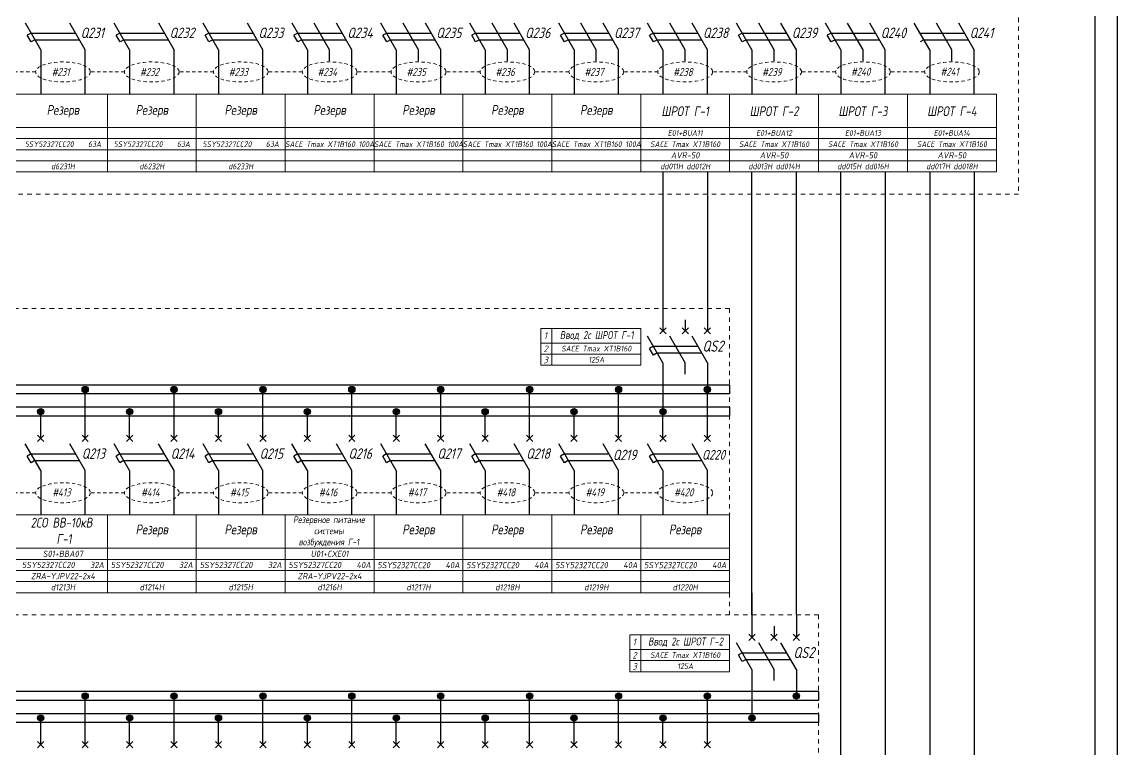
# Model space of a CAD drawing. Header units: millimetres. Extents: x 2704 to 4357, y 2919 to 4427.
# Drawn here: x 3646.8 to 3893.2, y 4035.2 to 4198.8 of the extents above; entities that cross this region are included whole.
import ezdxf
from ezdxf.enums import TextEntityAlignment as Align

# ---------------------------------------------------------------- set-up
doc = ezdxf.new("R2010")
doc.units = ezdxf.units.MM
doc.linetypes.add('JIS_02_0.7', pattern=[1.35, 0.75, -0.6])
doc.linetypes.add('JIS_02_1.0', pattern=[2, 1, -1])
doc.styles.add('eskdw', font='', dxfattribs={"oblique": 10})
doc.styles.get("Standard").update_dxf_attribs({"font": '', "oblique": 10, "height": 2.5})
doc.styles.add('Гост', font='', dxfattribs={"oblique": 10, "height": 1.4})
doc.styles.get('eskdw').set_extended_font_data('GOST type A')
doc.styles.get('Standard').set_extended_font_data('GOST type A')
doc.styles.get('Гост').set_extended_font_data('GOST type A')

msp = doc.modelspace()

# ---------------------------------------------------------------- hatches: boundary and pattern name
for points in [[(3661.76, 4116.11, 1), (3660.36, 4116.11, 1)], [(3681.76, 4116.11, 1), (3680.36, 4116.11, 1)], [(3701.76, 4116.11, 1), (3700.36, 4116.11, 1)], [(3721.76, 4116.11, 1), (3720.36, 4116.11, 1)], [(3741.76, 4116.11, 1), (3740.36, 4116.11, 1)], [(3761.76, 4116.11, 1), (3760.36, 4116.11, 1)], [(3781.76, 4116.11, 1), (3780.36, 4116.11, 1)], [(3801.76, 4116.11, 1), (3800.36, 4116.11, 1)], [(3801.76, 4116.11, 1), (3800.36, 4116.11, 1)], [(3651.76, 4111.11, 1), (3650.36, 4111.11, 1)], [(3651.76, 4111.11, 1), (3650.36, 4111.11, 1)], [(3671.76, 4111.11, 1), (3670.36, 4111.11, 1)], [(3671.76, 4111.11, 1), (3670.36, 4111.11, 1)], [(3691.76, 4111.11, 1), (3690.36, 4111.11, 1)], [(3691.76, 4111.11, 1), (3690.36, 4111.11, 1)], [(3711.76, 4111.11, 1), (3710.36, 4111.11, 1)], [(3711.76, 4111.11, 1), (3710.36, 4111.11, 1)], [(3731.76, 4111.11, 1), (3730.36, 4111.11, 1)], [(3731.76, 4111.11, 1), (3730.36, 4111.11, 1)], [(3751.76, 4111.11, 1), (3750.36, 4111.11, 1)], [(3751.76, 4111.11, 1), (3750.36, 4111.11, 1)], [(3771.76, 4111.11, 1), (3770.36, 4111.11, 1)], [(3771.76, 4111.11, 1), (3770.36, 4111.11, 1)], [(3791.76, 4111.11, 1), (3790.36, 4111.11, 1)], [(3791.76, 4111.11, 1), (3790.36, 4111.11, 1)], [(3791.76, 4111.11, 1), (3790.36, 4111.11, 1)], [(3791.76, 4111.11, 1), (3790.36, 4111.11, 1)], [(3661.76, 4047.15, 1), (3660.36, 4047.15, 1)], [(3681.76, 4047.15, 1), (3680.36, 4047.15, 1)], [(3701.76, 4047.15, 1), (3700.36, 4047.15, 1)], [(3721.76, 4047.15, 1), (3720.36, 4047.15, 1)], [(3741.76, 4047.15, 1), (3740.36, 4047.15, 1)], [(3761.76, 4047.15, 1), (3760.36, 4047.15, 1)], [(3781.76, 4047.15, 1), (3780.36, 4047.15, 1)], [(3801.76, 4047.15, 1), (3800.36, 4047.15, 1)], [(3821.76, 4047.15, 1), (3820.36, 4047.15, 1)], [(3651.76, 4042.15, 1), (3650.36, 4042.15, 1)], [(3651.76, 4042.15, 1), (3650.36, 4042.15, 1)], [(3671.76, 4042.15, 1), (3670.36, 4042.15, 1)], [(3671.76, 4042.15, 1), (3670.36, 4042.15, 1)], [(3691.76, 4042.15, 1), (3690.36, 4042.15, 1)], [(3691.76, 4042.15, 1), (3690.36, 4042.15, 1)], [(3711.76, 4042.15, 1), (3710.36, 4042.15, 1)], [(3711.76, 4042.15, 1), (3710.36, 4042.15, 1)], [(3731.76, 4042.15, 1), (3730.36, 4042.15, 1)], [(3731.76, 4042.15, 1), (3730.36, 4042.15, 1)], [(3751.76, 4042.15, 1), (3750.36, 4042.15, 1)], [(3751.76, 4042.15, 1), (3750.36, 4042.15, 1)], [(3771.76, 4042.15, 1), (3770.36, 4042.15, 1)], [(3771.76, 4042.15, 1), (3770.36, 4042.15, 1)], [(3791.76, 4042.15, 1), (3790.36, 4042.15, 1)], [(3791.76, 4042.15, 1), (3790.36, 4042.15, 1)], [(3811.76, 4042.15, 1), (3810.36, 4042.15, 1)], [(3811.76, 4042.15, 1), (3810.36, 4042.15, 1)]]:
    msp.add_hatch(color=256).paths.add_polyline_path(points)

# ---------------------------------------------------------------- linework, layer by layer
for p, q in [((3893.22, 4427.05), (3893.22, 3586.05)), ((3651.06, 4192.57), (3647.6, 4198.57)), ((3648.9, 4196.32), (3648.03, 4195.82)), ((3648.9, 4196.32), (3658.9, 4196.32)), ((3661.06, 4192.57), (3657.6, 4198.57)), ((3658.46, 4197.07), (3658.46, 4197.07)), ((3671.06, 4192.57), (3667.6, 4198.57)), ((3668.9, 4196.32), (3668.03, 4195.82)), ((3668.9, 4196.32), (3678.9, 4196.32)), ((3681.06, 4192.57), (3677.6, 4198.57)), ((3678.46, 4197.07), (3678.46, 4197.07)), ((3691.06, 4192.57), (3687.6, 4198.57)), ((3688.9, 4196.32), (3688.03, 4195.82)), ((3688.9, 4196.32), (3698.9, 4196.32)), ((3701.06, 4192.57), (3697.6, 4198.57)), ((3698.46, 4197.07), (3698.46, 4197.07)), ((3711.06, 4192.57), (3707.6, 4198.57)), ((3708.9, 4196.32), (3708.03, 4195.82)), ((3708.9, 4196.32), (3718.9, 4196.32)), ((3716.06, 4192.57), (3712.6, 4198.57)), ((3721.06, 4192.57), (3717.6, 4198.57)), ((3718.46, 4197.07), (3718.46, 4197.07)), ((3731.06, 4192.57), (3727.6, 4198.57)), ((3728.9, 4196.32), (3728.03, 4195.82)), ((3728.9, 4196.32), (3738.9, 4196.32)), ((3736.06, 4192.57), (3732.6, 4198.57)), ((3741.06, 4192.57), (3737.6, 4198.57)), ((3738.46, 4197.07), (3738.46, 4197.07)), ((3751.06, 4192.57), (3747.6, 4198.57)), ((3748.9, 4196.32), (3748.03, 4195.82)), ((3748.9, 4196.32), (3758.9, 4196.32)), ((3756.06, 4192.57), (3752.6, 4198.57)), ((3761.06, 4192.57), (3757.6, 4198.57)), ((3758.46, 4197.07), (3758.46, 4197.07)), ((3771.06, 4192.57), (3767.6, 4198.57)), ((3768.9, 4196.32), (3768.03, 4195.82)), ((3768.9, 4196.32), (3778.9, 4196.32)), ((3776.06, 4192.57), (3772.6, 4198.57)), ((3781.06, 4192.57), (3777.6, 4198.57)), ((3778.46, 4197.07), (3778.46, 4197.07)), ((3791.06, 4192.57), (3787.6, 4198.57)), ((3788.9, 4196.32), (3788.03, 4195.82)), ((3788.9, 4196.32), (3798.9, 4196.32)), ((3796.06, 4192.57), (3792.6, 4198.57)), ((3801.06, 4192.57), (3797.6, 4198.57)), ((3798.46, 4197.07), (3798.46, 4197.07)), ((3811.06, 4192.57), (3807.6, 4198.57)), ((3808.9, 4196.32), (3808.03, 4195.82)), ((3808.9, 4196.32), (3818.9, 4196.32)), ((3816.06, 4192.57), (3812.6, 4198.57)), ((3821.06, 4192.57), (3817.6, 4198.57)), ((3818.46, 4197.07), (3818.46, 4197.07)), ((3831.06, 4192.57), (3827.6, 4198.57)), ((3828.9, 4196.32), (3828.03, 4195.82)), ((3828.9, 4196.32), (3838.9, 4196.32)), ((3836.06, 4192.57), (3832.6, 4198.57)), ((3841.06, 4192.57), (3837.6, 4198.57)), ((3838.46, 4197.07), (3838.46, 4197.07)), ((3851.06, 4192.57), (3847.6, 4198.57)), ((3848.9, 4196.32), (3858.9, 4196.32)), ((3856.06, 4192.57), (3852.6, 4198.57)), ((3861.06, 4192.57), (3857.6, 4198.57)), ((3858.46, 4197.07), (3858.46, 4197.07)), ((3648.9, 4194.32), (3648.03, 4195.82)), ((3649.76, 4194.82), (3648.9, 4194.32)), ((3649.76, 4194.82), (3659.76, 4194.82)), ((3668.9, 4194.32), (3668.03, 4195.82)), ((3669.76, 4194.82), (3668.9, 4194.32)), ((3669.76, 4194.82), (3679.76, 4194.82)), ((3688.9, 4194.32), (3688.03, 4195.82)), ((3689.76, 4194.82), (3688.9, 4194.32)), ((3689.76, 4194.82), (3699.76, 4194.82)), ((3708.9, 4194.32), (3708.03, 4195.82)), ((3709.76, 4194.82), (3708.9, 4194.32)), ((3709.76, 4194.82), (3719.76, 4194.82)), ((3728.9, 4194.32), (3728.03, 4195.82)), ((3729.76, 4194.82), (3728.9, 4194.32)), ((3729.76, 4194.82), (3739.76, 4194.82)), ((3748.9, 4194.32), (3748.03, 4195.82)), ((3749.76, 4194.82), (3748.9, 4194.32)), ((3749.76, 4194.82), (3759.76, 4194.82)), ((3768.9, 4194.32), (3768.03, 4195.82)), ((3769.76, 4194.82), (3768.9, 4194.32)), ((3769.76, 4194.82), (3779.76, 4194.82)), ((3788.9, 4194.32), (3788.03, 4195.82)), ((3789.76, 4194.82), (3788.9, 4194.32)), ((3789.76, 4194.82), (3799.76, 4194.82)), ((3808.9, 4194.32), (3808.03, 4195.82)), ((3809.76, 4194.82), (3808.9, 4194.32)), ((3809.76, 4194.82), (3819.76, 4194.82)), ((3828.9, 4194.32), (3828.03, 4195.82)), ((3829.76, 4194.82), (3828.9, 4194.32)), ((3829.76, 4194.82), (3839.76, 4194.82)), ((3849.76, 4194.82), (3848.9, 4194.32)), ((3849.76, 4194.82), (3859.76, 4194.82)), ((3651.06, 4192.57), (3651.06, 4187.57)), ((3661.06, 4187.57), (3661.06, 4192.57)), ((3671.06, 4192.57), (3671.06, 4187.57)), ((3681.06, 4187.57), (3681.06, 4192.57)), ((3691.06, 4192.57), (3691.06, 4187.57)), ((3701.06, 4187.57), (3701.06, 4192.57)), ((3711.06, 4192.57), (3711.06, 4187.57)), ((3716.06, 4190.07), (3716.06, 4192.57)), ((3721.06, 4187.57), (3721.06, 4192.57)), ((3731.06, 4192.57), (3731.06, 4187.57)), ((3736.06, 4190.07), (3736.06, 4192.57)), ((3741.06, 4187.57), (3741.06, 4192.57)), ((3751.06, 4192.57), (3751.06, 4187.57)), ((3756.06, 4190.07), (3756.06, 4192.57)), ((3761.06, 4187.57), (3761.06, 4192.57)), ((3771.06, 4192.57), (3771.06, 4187.57)), ((3776.06, 4190.07), (3776.06, 4192.57)), ((3781.06, 4187.57), (3781.06, 4192.57)), ((3791.06, 4192.57), (3791.06, 4187.57)), ((3796.06, 4190.07), (3796.06, 4192.57)), ((3801.06, 4187.57), (3801.06, 4192.57)), ((3811.06, 4192.57), (3811.06, 4187.57)), ((3816.06, 4190.07), (3816.06, 4192.57)), ((3821.06, 4187.57), (3821.06, 4192.57)), ((3831.06, 4192.57), (3831.06, 4187.57)), ((3836.06, 4190.07), (3836.06, 4192.57)), ((3841.06, 4187.57), (3841.06, 4192.57)), ((3851.06, 4192.57), (3851.06, 4187.57)), ((3856.06, 4190.07), (3856.06, 4192.57)), ((3861.06, 4187.57), (3861.06, 4192.57)), ((3651.06, 4187.57), (3651.06, 4182.57)), ((3661.06, 4182.57), (3661.06, 4187.57)), ((3671.06, 4187.57), (3671.06, 4182.57)), ((3681.06, 4182.57), (3681.06, 4187.57)), ((3691.06, 4187.57), (3691.06, 4182.57)), ((3701.06, 4182.57), (3701.06, 4187.57)), ((3711.06, 4187.57), (3711.06, 4182.57)), ((3721.06, 4182.57), (3721.06, 4187.57)), ((3731.06, 4187.57), (3731.06, 4182.57)), ((3741.06, 4182.57), (3741.06, 4187.57)), ((3751.06, 4187.57), (3751.06, 4182.57)), ((3761.06, 4182.57), (3761.06, 4187.57)), ((3771.06, 4187.57), (3771.06, 4182.57)), ((3781.06, 4182.57), (3781.06, 4187.57)), ((3791.06, 4187.57), (3791.06, 4182.57)), ((3801.06, 4182.57), (3801.06, 4187.57)), ((3811.06, 4187.57), (3811.06, 4182.57)), ((3821.06, 4182.57), (3821.06, 4187.57)), ((3831.06, 4187.57), (3831.06, 4182.57)), ((3841.06, 4182.57), (3841.06, 4187.57)), ((3851.06, 4187.57), (3851.06, 4182.57)), ((3861.06, 4182.57), (3861.06, 4187.57)), ((3791.06, 4165.07), (3791.06, 4129.31)), ((3801.06, 4165.07), (3801.06, 4129.31)), ((3811.06, 4065.37), (3811.06, 4165.07)), ((3821.06, 4065.36), (3821.06, 4165.07)), ((3831.06, 3996.42), (3831.06, 4165.07)), ((3841.06, 4165.07), (3841.06, 3996.4)), ((3851.06, 4165.07), (3851.06, 3922.46)), ((3861.06, 4165.07), (3861.06, 3922.46)), ((3790.35, 4128.61), (3791.77, 4130.02)), ((3791.77, 4128.61), (3790.35, 4130.02)), ((3795.35, 4128.61), (3796.77, 4130.02)), ((3796.77, 4128.61), (3795.35, 4130.02)), ((3796.06, 4131.81), (3796.06, 4129.31)), ((3800.35, 4128.61), (3801.77, 4130.02)), ((3801.77, 4128.61), (3800.35, 4130.02)), ((3791.06, 4122.08), (3787.6, 4128.08)), ((3796.06, 4122.08), (3792.6, 4128.08)), ((3801.06, 4122.08), (3797.6, 4128.08)), ((3788.9, 4125.83), (3788.03, 4125.33)), ((3788.9, 4123.83), (3788.03, 4125.33)), ((3788.46, 4126.58), (3788.46, 4126.58)), ((3788.46, 4126.58), (3788.46, 4126.58)), ((3788.9, 4125.83), (3798.9, 4125.83)), ((3798.46, 4126.58), (3798.46, 4126.58)), ((3789.76, 4124.33), (3788.9, 4123.83)), ((3789.76, 4124.33), (3799.76, 4124.33)), ((3791.06, 4122.08), (3791.06, 4111.08)), ((3796.06, 4119.58), (3796.06, 4122.08)), ((3801.06, 4122.08), (3801.06, 4116.08)), ((3806.06, 4117.11), (3316.07, 4117.11)), ((3806.06, 4115.11), (3316.07, 4115.11)), ((3661.06, 4110.11), (3661.06, 4116.11)), ((3661.06, 4110.11), (3661.06, 4116.11)), ((3661.06, 4110.11), (3661.06, 4116.11)), ((3681.06, 4110.11), (3681.06, 4116.11)), ((3681.06, 4110.11), (3681.06, 4116.11)), ((3681.06, 4110.11), (3681.06, 4116.11)), ((3701.06, 4110.11), (3701.06, 4116.11)), ((3701.06, 4110.11), (3701.06, 4116.11)), ((3701.06, 4110.11), (3701.06, 4116.11)), ((3721.06, 4110.11), (3721.06, 4116.11)), ((3721.06, 4110.11), (3721.06, 4116.11)), ((3721.06, 4110.11), (3721.06, 4116.11)), ((3741.06, 4110.11), (3741.06, 4116.11)), ((3741.06, 4110.11), (3741.06, 4116.11)), ((3741.06, 4110.11), (3741.06, 4116.11)), ((3761.06, 4110.11), (3761.06, 4116.11)), ((3761.06, 4110.11), (3761.06, 4116.11)), ((3761.06, 4110.11), (3761.06, 4116.11)), ((3781.06, 4110.11), (3781.06, 4116.11)), ((3781.06, 4110.11), (3781.06, 4116.11)), ((3781.06, 4110.11), (3781.06, 4116.11)), ((3801.06, 4110.11), (3801.06, 4116.11)), ((3801.06, 4110.11), (3801.06, 4116.11)), ((3801.06, 4110.11), (3801.06, 4116.11)), ((3806.06, 4117.11), (3806.06, 4115.11)), ((3806.06, 4112.11), (3316.07, 4112.11)), ((3801.06, 4110.11), (3316.07, 4110.11)), ((3651.06, 4105.11), (3651.06, 4111.11)), ((3661.06, 4105.11), (3661.06, 4110.11)), ((3661.06, 4105.11), (3661.06, 4110.11)), ((3806.06, 4110.11), (3665.48, 4110.11)), ((3671.06, 4105.11), (3671.06, 4111.11)), ((3681.06, 4105.11), (3681.06, 4110.11)), ((3681.06, 4105.11), (3681.06, 4110.11)), ((3691.06, 4105.11), (3691.06, 4111.11)), ((3701.06, 4105.11), (3701.06, 4110.11)), ((3701.06, 4105.11), (3701.06, 4110.11)), ((3711.06, 4105.11), (3711.06, 4111.11)), ((3721.06, 4105.11), (3721.06, 4110.11)), ((3721.06, 4105.11), (3721.06, 4110.11)), ((3731.06, 4105.11), (3731.06, 4111.11)), ((3741.06, 4105.11), (3741.06, 4110.11)), ((3741.06, 4105.11), (3741.06, 4110.11)), ((3751.06, 4105.11), (3751.06, 4111.11)), ((3761.06, 4105.11), (3761.06, 4110.11)), ((3761.06, 4105.11), (3761.06, 4110.11)), ((3771.06, 4105.11), (3771.06, 4111.11)), ((3781.06, 4105.11), (3781.06, 4110.11)), ((3781.06, 4105.11), (3781.06, 4110.11)), ((3791.06, 4105.11), (3791.06, 4111.11)), ((3801.06, 4105.11), (3801.06, 4110.11)), ((3801.06, 4105.11), (3801.06, 4110.11)), ((3806.06, 4112.11), (3806.06, 4110.11)), ((3650.35, 4104.4), (3651.76, 4105.82)), ((3651.76, 4104.4), (3650.35, 4105.82)), ((3660.35, 4104.4), (3661.76, 4105.82)), ((3661.76, 4104.4), (3660.35, 4105.82)), ((3670.35, 4104.4), (3671.76, 4105.82)), ((3671.76, 4104.4), (3670.35, 4105.82)), ((3680.35, 4104.4), (3681.76, 4105.82)), ((3681.76, 4104.4), (3680.35, 4105.82)), ((3690.35, 4104.4), (3691.76, 4105.82)), ((3691.76, 4104.4), (3690.35, 4105.82)), ((3700.35, 4104.4), (3701.76, 4105.82)), ((3701.76, 4104.4), (3700.35, 4105.82)), ((3710.35, 4104.4), (3711.76, 4105.82)), ((3711.76, 4104.4), (3710.35, 4105.82)), ((3720.35, 4104.4), (3721.76, 4105.82)), ((3721.76, 4104.4), (3720.35, 4105.82)), ((3730.35, 4104.4), (3731.76, 4105.82)), ((3731.76, 4104.4), (3730.35, 4105.82)), ((3740.35, 4104.4), (3741.76, 4105.82)), ((3741.76, 4104.4), (3740.35, 4105.82)), ((3750.35, 4104.4), (3751.76, 4105.82)), ((3751.76, 4104.4), (3750.35, 4105.82)), ((3760.35, 4104.4), (3761.76, 4105.82)), ((3761.76, 4104.4), (3760.35, 4105.82)), ((3770.35, 4104.4), (3771.76, 4105.82)), ((3771.76, 4104.4), (3770.35, 4105.82)), ((3780.35, 4104.4), (3781.76, 4105.82)), ((3781.76, 4104.4), (3780.35, 4105.82)), ((3790.35, 4104.4), (3791.76, 4105.82)), ((3791.76, 4104.4), (3790.35, 4105.82)), ((3800.35, 4104.4), (3801.76, 4105.82)), ((3801.76, 4104.4), (3800.35, 4105.82)), ((3651.06, 4097.87), (3647.59, 4103.87)), ((3661.06, 4097.87), (3657.59, 4103.87)), ((3671.06, 4097.87), (3667.59, 4103.87)), ((3681.06, 4097.87), (3677.59, 4103.87)), ((3691.06, 4097.87), (3687.59, 4103.87)), ((3701.06, 4097.87), (3697.59, 4103.87)), ((3711.06, 4097.87), (3707.59, 4103.87)), ((3721.06, 4097.87), (3717.59, 4103.87)), ((3731.06, 4097.87), (3727.59, 4103.87)), ((3741.06, 4097.87), (3737.59, 4103.87)), ((3751.06, 4097.87), (3747.59, 4103.87)), ((3761.06, 4097.87), (3757.59, 4103.87)), ((3771.06, 4097.87), (3767.59, 4103.87)), ((3781.06, 4097.87), (3777.59, 4103.87)), ((3791.06, 4097.87), (3787.59, 4103.87)), ((3801.06, 4097.87), (3797.59, 4103.87)), ((3648.89, 4101.62), (3648.03, 4101.12)), ((3648.89, 4099.62), (3648.03, 4101.12)), ((3648.89, 4101.62), (3658.89, 4101.62)), ((3649.76, 4100.12), (3648.89, 4099.62)), ((3649.76, 4100.12), (3659.76, 4100.12)), ((3658.46, 4102.37), (3658.46, 4102.37)), ((3668.89, 4101.62), (3668.03, 4101.12)), ((3668.89, 4099.62), (3668.03, 4101.12)), ((3668.89, 4101.62), (3678.89, 4101.62)), ((3669.76, 4100.12), (3668.89, 4099.62)), ((3669.76, 4100.12), (3679.76, 4100.12)), ((3678.46, 4102.37), (3678.46, 4102.37)), ((3688.89, 4101.62), (3688.03, 4101.12)), ((3688.89, 4099.62), (3688.03, 4101.12)), ((3688.89, 4101.62), (3698.89, 4101.62)), ((3689.76, 4100.12), (3688.89, 4099.62)), ((3689.76, 4100.12), (3699.76, 4100.12)), ((3698.46, 4102.37), (3698.46, 4102.37)), ((3708.89, 4101.62), (3708.03, 4101.12)), ((3708.89, 4099.62), (3708.03, 4101.12)), ((3708.89, 4101.62), (3718.89, 4101.62)), ((3709.76, 4100.12), (3708.89, 4099.62)), ((3709.76, 4100.12), (3719.76, 4100.12)), ((3718.46, 4102.37), (3718.46, 4102.37)), ((3728.89, 4101.62), (3728.03, 4101.12)), ((3728.89, 4099.62), (3728.03, 4101.12)), ((3728.89, 4101.62), (3738.89, 4101.62)), ((3729.76, 4100.12), (3728.89, 4099.62)), ((3729.76, 4100.12), (3739.76, 4100.12)), ((3738.46, 4102.37), (3738.46, 4102.37)), ((3748.89, 4101.62), (3748.03, 4101.12)), ((3748.89, 4099.62), (3748.03, 4101.12)), ((3748.89, 4101.62), (3758.89, 4101.62)), ((3749.76, 4100.12), (3748.89, 4099.62)), ((3749.76, 4100.12), (3759.76, 4100.12)), ((3758.46, 4102.37), (3758.46, 4102.37)), ((3768.89, 4101.62), (3768.03, 4101.12)), ((3768.89, 4099.62), (3768.03, 4101.12)), ((3768.89, 4101.62), (3778.89, 4101.62)), ((3769.76, 4100.12), (3768.89, 4099.62)), ((3769.76, 4100.12), (3779.76, 4100.12)), ((3778.46, 4102.37), (3778.46, 4102.37)), ((3788.89, 4101.62), (3788.03, 4101.12)), ((3788.89, 4099.62), (3788.03, 4101.12)), ((3788.89, 4101.62), (3798.89, 4101.62)), ((3789.76, 4100.12), (3788.89, 4099.62)), ((3789.76, 4100.12), (3799.76, 4100.12)), ((3798.46, 4102.37), (3798.46, 4102.37)), ((3651.06, 4097.87), (3651.06, 4092.87)), ((3661.06, 4092.87), (3661.06, 4097.87)), ((3671.06, 4097.87), (3671.06, 4092.87)), ((3681.06, 4092.87), (3681.06, 4097.87)), ((3691.06, 4097.87), (3691.06, 4092.87)), ((3701.06, 4092.87), (3701.06, 4097.87)), ((3711.06, 4097.87), (3711.06, 4092.87)), ((3721.06, 4092.87), (3721.06, 4097.87)), ((3731.06, 4097.87), (3731.06, 4092.87)), ((3741.06, 4092.87), (3741.06, 4097.87)), ((3751.06, 4097.87), (3751.06, 4092.87)), ((3761.06, 4092.87), (3761.06, 4097.87)), ((3771.06, 4097.87), (3771.06, 4092.87)), ((3781.06, 4092.87), (3781.06, 4097.87)), ((3791.06, 4097.87), (3791.06, 4092.87)), ((3801.06, 4092.87), (3801.06, 4097.87)), ((3651.06, 4092.87), (3651.06, 4087.87)), ((3661.06, 4087.87), (3661.06, 4092.87)), ((3671.06, 4092.87), (3671.06, 4087.87)), ((3681.06, 4087.87), (3681.06, 4092.87)), ((3691.06, 4092.87), (3691.06, 4087.87)), ((3701.06, 4087.87), (3701.06, 4092.87)), ((3711.06, 4092.87), (3711.06, 4087.87)), ((3721.06, 4087.87), (3721.06, 4092.87)), ((3731.06, 4092.87), (3731.06, 4087.87)), ((3741.06, 4087.87), (3741.06, 4092.87)), ((3751.06, 4092.87), (3751.06, 4087.87)), ((3761.06, 4087.87), (3761.06, 4092.87)), ((3771.06, 4092.87), (3771.06, 4087.87)), ((3781.06, 4087.87), (3781.06, 4092.87)), ((3791.06, 4092.87), (3791.06, 4087.87)), ((3801.06, 4087.87), (3801.06, 4092.87)), ((3811.06, 4070.36), (3811.06, 4060.36)), ((3821.06, 4065.36), (3821.06, 4060.36)), ((3810.35, 4059.65), (3811.77, 4061.06)), ((3811.77, 4059.65), (3810.35, 4061.06)), ((3815.35, 4059.65), (3816.77, 4061.06)), ((3816.77, 4059.65), (3815.35, 4061.06)), ((3816.06, 4062.86), (3816.06, 4060.36)), ((3820.35, 4059.65), (3821.77, 4061.06)), ((3821.77, 4059.65), (3820.35, 4061.06)), ((3811.06, 4053.12), (3807.6, 4059.12)), ((3816.06, 4053.12), (3812.6, 4059.12)), ((3821.06, 4053.12), (3817.6, 4059.12)), ((3808.9, 4056.87), (3808.03, 4056.37)), ((3808.9, 4054.87), (3808.03, 4056.37)), ((3808.46, 4057.62), (3808.46, 4057.62)), ((3808.46, 4057.62), (3808.46, 4057.62)), ((3808.9, 4056.87), (3818.9, 4056.87)), ((3818.46, 4057.62), (3818.46, 4057.62)), ((3809.76, 4055.37), (3808.9, 4054.87)), ((3809.76, 4055.37), (3819.76, 4055.37)), ((3811.06, 4053.12), (3811.06, 4042.12)), ((3816.06, 4050.62), (3816.06, 4053.12)), ((3821.06, 4053.12), (3821.06, 4047.12)), ((3826.06, 4048.15), (3316.07, 4048.15)), ((3826.06, 4046.15), (3316.07, 4046.15)), ((3661.06, 4041.15), (3661.06, 4047.15)), ((3661.06, 4041.15), (3661.06, 4047.15)), ((3661.06, 4041.15), (3661.06, 4047.15)), ((3681.06, 4041.15), (3681.06, 4047.15)), ((3681.06, 4041.15), (3681.06, 4047.15)), ((3681.06, 4041.15), (3681.06, 4047.15)), ((3701.06, 4041.15), (3701.06, 4047.15)), ((3701.06, 4041.15), (3701.06, 4047.15)), ((3701.06, 4041.15), (3701.06, 4047.15)), ((3721.06, 4041.15), (3721.06, 4047.15)), ((3721.06, 4041.15), (3721.06, 4047.15)), ((3721.06, 4041.15), (3721.06, 4047.15)), ((3741.06, 4041.15), (3741.06, 4047.15)), ((3741.06, 4041.15), (3741.06, 4047.15)), ((3741.06, 4041.15), (3741.06, 4047.15)), ((3761.06, 4041.15), (3761.06, 4047.15)), ((3761.06, 4041.15), (3761.06, 4047.15)), ((3761.06, 4041.15), (3761.06, 4047.15)), ((3781.06, 4041.15), (3781.06, 4047.15)), ((3781.06, 4041.15), (3781.06, 4047.15)), ((3781.06, 4041.15), (3781.06, 4047.15)), ((3801.06, 4041.15), (3801.06, 4047.15)), ((3801.06, 4041.15), (3801.06, 4047.15)), ((3801.06, 4041.15), (3801.06, 4047.15)), ((3826.06, 4048.15), (3826.06, 4046.15)), ((3826.06, 4043.15), (3316.07, 4043.15)), ((3826.06, 4041.15), (3316.07, 4041.15)), ((3651.06, 4036.15), (3651.06, 4042.15)), ((3661.06, 4036.15), (3661.06, 4041.15)), ((3661.06, 4036.15), (3661.06, 4041.15)), ((3671.06, 4036.15), (3671.06, 4042.15)), ((3681.06, 4036.15), (3681.06, 4041.15)), ((3681.06, 4036.15), (3681.06, 4041.15)), ((3826.06, 4041.15), (3685.48, 4041.15)), ((3691.06, 4036.15), (3691.06, 4042.15)), ((3701.06, 4036.15), (3701.06, 4041.15)), ((3701.06, 4036.15), (3701.06, 4041.15)), ((3711.06, 4036.15), (3711.06, 4042.15)), ((3721.06, 4036.15), (3721.06, 4041.15)), ((3721.06, 4036.15), (3721.06, 4041.15)), ((3731.06, 4036.15), (3731.06, 4042.15)), ((3741.06, 4036.15), (3741.06, 4041.15)), ((3741.06, 4036.15), (3741.06, 4041.15)), ((3751.06, 4036.15), (3751.06, 4042.15)), ((3761.06, 4036.15), (3761.06, 4041.15)), ((3761.06, 4036.15), (3761.06, 4041.15)), ((3771.06, 4036.15), (3771.06, 4042.15)), ((3781.06, 4036.15), (3781.06, 4041.15)), ((3781.06, 4036.15), (3781.06, 4041.15)), ((3791.06, 4036.15), (3791.06, 4042.15)), ((3801.06, 4036.15), (3801.06, 4041.15)), ((3801.06, 4036.15), (3801.06, 4041.15)), ((3826.06, 4043.15), (3826.06, 4041.15)), ((3650.35, 4035.44), (3651.76, 4036.86)), ((3651.76, 4035.44), (3650.35, 4036.86)), ((3660.35, 4035.44), (3661.76, 4036.86)), ((3661.76, 4035.44), (3660.35, 4036.86)), ((3670.35, 4035.44), (3671.76, 4036.86)), ((3671.76, 4035.44), (3670.35, 4036.86)), ((3680.35, 4035.44), (3681.76, 4036.86)), ((3681.76, 4035.44), (3680.35, 4036.86)), ((3690.35, 4035.44), (3691.76, 4036.86)), ((3691.76, 4035.44), (3690.35, 4036.86)), ((3700.35, 4035.44), (3701.76, 4036.86)), ((3701.76, 4035.44), (3700.35, 4036.86)), ((3710.35, 4035.44), (3711.76, 4036.86)), ((3711.76, 4035.44), (3710.35, 4036.86)), ((3720.35, 4035.44), (3721.76, 4036.86)), ((3721.76, 4035.44), (3720.35, 4036.86)), ((3730.35, 4035.44), (3731.76, 4036.86)), ((3731.76, 4035.44), (3730.35, 4036.86)), ((3740.35, 4035.44), (3741.76, 4036.86)), ((3741.76, 4035.44), (3740.35, 4036.86)), ((3750.35, 4035.44), (3751.76, 4036.86)), ((3751.76, 4035.44), (3750.35, 4036.86)), ((3760.35, 4035.44), (3761.76, 4036.86)), ((3761.76, 4035.44), (3760.35, 4036.86)), ((3770.35, 4035.44), (3771.76, 4036.86)), ((3771.76, 4035.44), (3770.35, 4036.86)), ((3780.35, 4035.44), (3781.76, 4036.86)), ((3781.76, 4035.44), (3780.35, 4036.86)), ((3790.35, 4035.44), (3791.76, 4036.86)), ((3791.76, 4035.44), (3790.35, 4036.86)), ((3800.35, 4035.44), (3801.76, 4036.86)), ((3801.76, 4035.44), (3800.35, 4036.86))]:
    msp.add_line(p, q)
at = {"lineweight": 30}
msp.add_line((3888.22, 4422.05), (3888.22, 3591.05), dxfattribs=at)
at = {"linetype": 'JIS_02_1.0', "lineweight": 15}
for p, q in [((3871.06, 4341.8), (3871.04, 4160.07)), ((3871.04, 4160.07), (2741.39, 4160.07)), ((3806.06, 4134.33), (2808.86, 4134.33)), ((3806.06, 4134.33), (3806.06, 4065.36)), ((3826.06, 4065.37), (2788.86, 4065.37)), ((3826.06, 3996.42), (3826.06, 4065.37))]:
    msp.add_line(p, q, dxfattribs=at)
at = {"linetype": 'JIS_02_0.7', "lineweight": 13}
for p, q in [((3649.9, 4187.57), (3642.22, 4187.57)), ((3669.9, 4187.57), (3662.22, 4187.57)), ((3689.9, 4187.57), (3682.22, 4187.57)), ((3689.9, 4187.57), (3682.22, 4187.57)), ((3709.9, 4187.57), (3702.22, 4187.57)), ((3709.9, 4187.57), (3702.22, 4187.57)), ((3729.9, 4187.57), (3722.22, 4187.57)), ((3729.9, 4187.57), (3722.22, 4187.57)), ((3749.9, 4187.57), (3742.22, 4187.57)), ((3749.9, 4187.57), (3742.22, 4187.57)), ((3769.9, 4187.57), (3762.22, 4187.57)), ((3769.9, 4187.57), (3762.22, 4187.57)), ((3789.9, 4187.57), (3782.22, 4187.57)), ((3789.9, 4187.57), (3782.22, 4187.57)), ((3809.9, 4187.57), (3802.22, 4187.57)), ((3809.9, 4187.57), (3802.22, 4187.57)), ((3829.9, 4187.57), (3822.22, 4187.57)), ((3829.9, 4187.57), (3822.22, 4187.57)), ((3849.9, 4187.57), (3842.22, 4187.57)), ((3849.9, 4187.57), (3842.22, 4187.57)), ((3649.9, 4092.87), (3642.22, 4092.87)), ((3669.9, 4092.87), (3662.22, 4092.87)), ((3689.9, 4092.87), (3682.22, 4092.87)), ((3709.9, 4092.87), (3702.22, 4092.87)), ((3729.9, 4092.87), (3722.22, 4092.87)), ((3749.9, 4092.87), (3742.22, 4092.87)), ((3769.9, 4092.87), (3762.22, 4092.87)), ((3789.9, 4092.87), (3782.22, 4092.87))]:
    msp.add_line(p, q, dxfattribs=at)
at = {"lineweight": 9}
for p, q in [((3366.06, 4182.57), (3866.06, 4182.57)), ((3666.06, 4182.57), (3666.06, 4165.07)), ((3686.06, 4182.57), (3686.06, 4165.07)), ((3706.06, 4182.57), (3706.06, 4165.07)), ((3726.06, 4182.57), (3726.06, 4165.07)), ((3746.06, 4182.57), (3746.06, 4165.07)), ((3766.06, 4182.57), (3766.06, 4165.07)), ((3786.06, 4182.57), (3786.06, 4165.07)), ((3806.06, 4182.57), (3806.06, 4165.07)), ((3826.06, 4182.57), (3826.06, 4165.07)), ((3846.06, 4182.57), (3846.06, 4165.07)), ((3866.06, 4182.57), (3866.06, 4165.07)), ((3366.06, 4175.07), (3866.06, 4175.07)), ((3366.06, 4172.57), (3866.06, 4172.57)), ((3366.06, 4170.07), (3866.06, 4170.07)), ((3366.06, 4167.57), (3866.06, 4167.57)), ((3366.06, 4165.07), (3866.06, 4165.07)), ((3763.61, 4129.83), (3786.06, 4129.83)), ((3763.61, 4129.83), (3763.61, 4121.56)), ((3766.06, 4129.83), (3766.06, 4124.06)), ((3766.06, 4129.83), (3766.06, 4121.56)), ((3786.06, 4129.83), (3786.06, 4121.56)), ((3763.61, 4126.56), (3766.06, 4126.56)), ((3766.06, 4126.56), (3766.74, 4126.56)), ((3766.74, 4126.56), (3786.06, 4126.56)), ((3763.61, 4124.06), (3766.06, 4124.06)), ((3766.06, 4124.06), (3766.74, 4124.06)), ((3766.74, 4124.06), (3786.06, 4124.06)), ((3763.61, 4121.56), (3766.06, 4121.56)), ((3766.06, 4121.56), (3766.74, 4121.56)), ((3766.74, 4121.56), (3786.06, 4121.56)), ((3408.5, 4087.87), (3806.06, 4087.87)), ((3666.06, 4087.87), (3666.06, 4070.37)), ((3686.06, 4087.87), (3686.06, 4070.37)), ((3706.06, 4087.87), (3706.06, 4070.37)), ((3726.06, 4087.87), (3726.06, 4070.37)), ((3746.06, 4087.87), (3746.06, 4070.37)), ((3766.06, 4087.87), (3766.06, 4070.37)), ((3786.06, 4087.87), (3786.06, 4070.37)), ((3806.06, 4087.87), (3806.06, 4070.37)), ((3408.5, 4080.37), (3806.06, 4080.37)), ((3408.5, 4077.87), (3806.06, 4077.87)), ((3408.5, 4075.37), (3806.06, 4075.37)), ((3408.5, 4072.87), (3806.06, 4072.87)), ((3408.5, 4070.37), (3806.06, 4070.37)), ((3783.61, 4060.87), (3806.06, 4060.87)), ((3783.61, 4060.87), (3783.61, 4052.6)), ((3786.06, 4060.87), (3786.06, 4055.1)), ((3786.06, 4060.87), (3786.06, 4052.6)), ((3806.06, 4060.87), (3806.06, 4052.6)), ((3783.61, 4057.6), (3786.06, 4057.6)), ((3786.06, 4057.6), (3786.74, 4057.6)), ((3786.74, 4057.6), (3806.06, 4057.6)), ((3783.61, 4055.1), (3786.06, 4055.1)), ((3786.06, 4055.1), (3786.74, 4055.1)), ((3786.74, 4055.1), (3806.06, 4055.1)), ((3783.61, 4052.6), (3786.06, 4052.6)), ((3786.06, 4052.6), (3786.74, 4052.6)), ((3786.74, 4052.6), (3806.06, 4052.6))]:
    msp.add_line(p, q, dxfattribs=at)
for centre in [(3661.06, 4116.11), (3681.06, 4116.11), (3701.06, 4116.11), (3721.06, 4116.11), (3741.06, 4116.11), (3761.06, 4116.11), (3781.06, 4116.11), (3801.06, 4116.11), (3801.06, 4116.11), (3651.06, 4111.11), (3651.06, 4111.11), (3671.06, 4111.11), (3671.06, 4111.11), (3691.06, 4111.11), (3691.06, 4111.11), (3711.06, 4111.11), (3711.06, 4111.11), (3731.06, 4111.11), (3731.06, 4111.11), (3751.06, 4111.11), (3751.06, 4111.11), (3771.06, 4111.11), (3771.06, 4111.11), (3791.06, 4111.11), (3791.06, 4111.11), (3791.06, 4111.11), (3791.06, 4111.11), (3661.06, 4047.15), (3681.06, 4047.15), (3701.06, 4047.15), (3721.06, 4047.15), (3741.06, 4047.15), (3761.06, 4047.15), (3781.06, 4047.15), (3801.06, 4047.15), (3821.06, 4047.15), (3651.06, 4042.15), (3651.06, 4042.15), (3671.06, 4042.15), (3671.06, 4042.15), (3691.06, 4042.15), (3691.06, 4042.15), (3711.06, 4042.15), (3711.06, 4042.15), (3731.06, 4042.15), (3731.06, 4042.15), (3751.06, 4042.15), (3751.06, 4042.15), (3771.06, 4042.15), (3771.06, 4042.15), (3791.06, 4042.15), (3791.06, 4042.15), (3811.06, 4042.15), (3811.06, 4042.15)]:
    msp.add_circle(centre, 0.7)
at = {"linetype": 'JIS_02_0.7', "lineweight": 13}
for centre in [(3656.06, 4187.57), (3676.06, 4187.57), (3696.06, 4187.57), (3716.06, 4187.57), (3736.06, 4187.57), (3756.06, 4187.57), (3776.06, 4187.57), (3796.06, 4187.57), (3816.06, 4187.57), (3836.06, 4187.57), (3856.06, 4187.57), (3656.06, 4092.87), (3676.06, 4092.87), (3696.06, 4092.87), (3716.06, 4092.87), (3736.06, 4092.87), (3756.06, 4092.87), (3776.06, 4092.87), (3796.06, 4092.87)]:
    msp.add_ellipse(centre, major_axis=(6.16, 0), ratio=0.365853, dxfattribs=at)

# ---------------------------------------------------------------- texts
at = {"style": 'eskdw', "oblique": 15}
for s, height, p in [('Q231', 2.355, (3660.03, 4195.2)), ('Q232', 2.355, (3680.03, 4195.2)), ('Q233', 2.355, (3700.03, 4195.2)), ('Q234', 2.355, (3720.03, 4195.2)), ('Q235', 2.355, (3740.03, 4195.2)), ('Q236', 2.355, (3760.03, 4195.2)), ('Q237', 2.355, (3780.03, 4195.2)), ('Q238', 2.355, (3800.03, 4195.2)), ('Q239', 2.355, (3820.03, 4195.2)), ('Q240', 2.355, (3840.03, 4195.2)), ('Q241', 2.355, (3860.03, 4195.2)), ('QS2', 2.5, (3799.91, 4124.62)), ('Q213', 2.355, (3660.28, 4100.5)), ('Q214', 2.355, (3680.28, 4100.5)), ('Q215', 2.355, (3700.28, 4100.5)), ('Q216', 2.355, (3720.28, 4100.5)), ('Q217', 2.355, (3740.28, 4100.5)), ('Q218', 2.355, (3760.28, 4100.5)), ('Q219', 2.355, (3779.78, 4100.21)), ('Q220', 2.2, (3799.82, 4100.32)), ('QS2', 2.5, (3820.37, 4055.66))]:
    msp.add_text(s, height=height, dxfattribs=at).set_placement(p)
at = {"lineweight": 9, "style": 'eskdw', "oblique": 15}
for s, p in [('#231', (3655.51, 4187.57)), ('#232', (3675.51, 4187.57)), ('#233', (3695.51, 4187.57)), ('#234', (3715.51, 4187.57)), ('#235', (3735.51, 4187.57)), ('#236', (3755.51, 4187.57)), ('#237', (3775.51, 4187.57)), ('#238', (3795.51, 4187.57)), ('#239', (3815.51, 4187.57)), ('#240', (3835.51, 4187.62)), ('#241', (3855.51, 4187.62)), ('#413', (3655.7, 4092.97)), ('#414', (3675.7, 4092.97)), ('#415', (3695.7, 4092.97)), ('#416', (3715.7, 4092.97)), ('#417', (3735.7, 4092.97)), ('#418', (3755.7, 4092.97)), ('#419', (3775.7, 4092.97)), ('#420', (3795.7, 4092.97))]:
    msp.add_text(s, height=1.8, dxfattribs=at).set_placement(p, align=Align.MIDDLE_CENTER)
for s, p in [('1', (3764.26, 4127.49)), ('2', (3764.2, 4124.51)), ('3', (3764.2, 4122.01)), ('1', (3784.26, 4058.54)), ('2', (3784.2, 4055.56)), ('3', (3784.2, 4053.06))]:
    msp.add_text(s, height=1.5, dxfattribs=at).set_placement(p)
at = {"lineweight": 9, "attachment_point": 5, "style": 'Гост'}
for s, width, insert, char_height in [('Резерв', 20, (3656.06, 4178.73), 2.2), ('Резерв', 20, (3676.06, 4178.73), 2.2), ('Резерв', 20, (3696.06, 4178.73), 2.2), ('Резерв', 20, (3716.06, 4178.73), 2.2), ('Резерв', 20, (3736.06, 4178.73), 2.2), ('Резерв', 20, (3756.06, 4178.73), 2.2), ('Резерв', 20, (3776.06, 4178.73), 2.2), ('ШРОТ Г-1', 20, (3796.06, 4178.73), 2.2), ('ШРОТ Г-2', 20, (3816.06, 4178.73), 2.2), ('ШРОТ Г-3', 20, (3836.06, 4178.73), 2.2), ('ШРОТ Г-4', 20, (3856.06, 4178.73), 2.2), ('{\\fGOST type A|b0|i0|c2|p34;Ввод 2с ШРОТ Г-1}', 20.6015, (3776.15, 4128.21), 1.8), ('Резерв', 20, (3676.06, 4084.32), 2.2), ('Резерв', 20, (3696.06, 4084.32), 2.2), ('Резерв', 20, (3736.06, 4084.32), 2.2), ('Резерв', 20, (3756.06, 4084.32), 2.2), ('Резерв', 20, (3776.06, 4084.32), 2.2), ('Резерв', 20, (3796.06, 4084.32), 2.2), ('{\\fGOST type A|b0|i0|c2|p34;Ввод 2с ШРОТ Г-2}', 20.6015, (3796.15, 4059.25), 1.8)]:
    msp.add_mtext_dynamic_manual_height_columns(s, width=width, gutter_width=6, heights=[0], dxfattribs=dict(at, insert=insert, char_height=char_height))
at = {"lineweight": 9, "width": 20, "attachment_point": 5}
for s, insert, char_height in [('{\\fGOST 2.304 type A|b0|i0|c204|p34;E01+BUA11}', (3796.06, 4173.82), 1.3), ('{\\fGOST 2.304 type A|b0|i0|c204|p34;E01+BUA12}', (3816.06, 4173.82), 1.3), ('{\\fGOST 2.304 type A|b0|i0|c204|p34;E01+BUA13}', (3836.06, 4173.82), 1.3), ('{\\fGOST 2.304 type A|b0|i0|c204|p34;E01+BUA14}', (3856.06, 4173.82), 1.3), ('{\\fGOST 2.304 type A|b0|i0|c204|p34;5SY52327CC20    63А}', (3656.06, 4171.32), 1.3), ('{\\fGOST 2.304 type A|b0|i0|c204|p34;5SY52327CC20    63А}', (3676.06, 4171.32), 1.3), ('{\\fGOST 2.304 type A|b0|i0|c204|p34;5SY52327CC20    63А}', (3696.06, 4171.32), 1.3), ('{\\fGOST 2.304 type A|b0|i0|c0|p34;SACE Tmax XT1B160 \\fGOST 2.304 type A|b0|i0|c204|p34;100А}', (3716.06, 4171.32), 1.3), ('{\\fGOST 2.304 type A|b0|i0|c0|p34;SACE Tmax XT1B160 \\fGOST 2.304 type A|b0|i0|c204|p34;100А}', (3736.06, 4171.32), 1.3), ('{\\fGOST 2.304 type A|b0|i0|c0|p34;SACE Tmax XT1B160 \\fGOST 2.304 type A|b0|i0|c204|p34;100А}', (3756.06, 4171.32), 1.3), ('{\\fGOST 2.304 type A|b0|i0|c0|p34;SACE Tmax XT1B160 \\fGOST 2.304 type A|b0|i0|c204|p34;100А}', (3776.06, 4171.32), 1.3), ('{\\fGOST 2.304 type A|b0|i0|c0|p34;SACE Tmax XT1B160 }', (3796.06, 4171.32), 1.3), ('{\\fGOST 2.304 type A|b0|i0|c0|p34;SACE Tmax XT1B160 }', (3816.06, 4171.32), 1.3), ('{\\fGOST 2.304 type A|b0|i0|c0|p34;SACE Tmax XT1B160 }', (3836.06, 4171.32), 1.3), ('{\\fGOST 2.304 type A|b0|i0|c0|p34;SACE Tmax XT1B160 }', (3856.06, 4171.32), 1.3), ('{\\fGOST 2.304 type A|b0|i0|c204|p34;d6231H}', (3656.06, 4166.32), 1.3), ('{\\fGOST 2.304 type A|b0|i0|c204|p34;d6232H}', (3676.06, 4166.32), 1.3), ('{\\fGOST 2.304 type A|b0|i0|c204|p34;d6233H}', (3696.06, 4166.32), 1.3), ('dd011H dd012H', (3796.06, 4166.32), 1.3), ('dd013H dd014H', (3816.06, 4166.32), 1.3), ('dd015H dd016H', (3836.06, 4166.32), 1.3), ('dd017H dd018H', (3856.06, 4166.32), 1.3), ('{\\fGOST 2.304 type A|b0|i0|c0|p34;SACE Tmax XT1B160 }', (3776.06, 4125.31), 1.3), ('{\\fGOST 2.304 type A|b0|i0|c0|p34;125\\fGOST 2.304 type A|b0|i0|c204|p34;А}', (3776.06, 4122.81), 1.3), ('{\\fGOST 2.304 type A|b0|i0|c0|p34;U01+CXE01}', (3716.06, 4079.12), 1.4), ('{\\fGOST 2.304 type A|b0|i0|c204|p34;5SY52327CC20    32А}', (3656.06, 4076.62), 1.4), ('{\\fGOST 2.304 type A|b0|i0|c204|p34;5SY52327CC20    32А}', (3676.06, 4076.62), 1.4), ('{\\fGOST 2.304 type A|b0|i0|c204|p34;5SY52327CC20    32А}', (3696.06, 4076.62), 1.4), ('{\\fGOST 2.304 type A|b0|i0|c204|p34;5SY52327CC20    40А}', (3716.06, 4076.62), 1.4), ('{\\fGOST 2.304 type A|b0|i0|c204|p34;5SY52327CC20    40А}', (3736.06, 4076.59), 1.4), ('{\\fGOST 2.304 type A|b0|i0|c204|p34;5SY52327CC20    40А}', (3756.06, 4076.59), 1.4), ('{\\fGOST 2.304 type A|b0|i0|c204|p34;5SY52327CC20    40А}', (3776.06, 4076.59), 1.4), ('{\\fGOST 2.304 type A|b0|i0|c204|p34;5SY52327CC20    40А}', (3796.06, 4076.59), 1.4), ('{\\fGOST 2.304 type A|b0|i0|c204|p34;ZRA-YJPV22-2x4}', (3656.06, 4074.12), 1.4), ('{\\fGOST 2.304 type A|b0|i0|c204|p34;ZRA-YJPV22-2x4}', (3716.06, 4074.12), 1.4), ('{\\fGOST 2.304 type A|b0|i0|c204|p34;d1213H}', (3656.06, 4071.62), 1.4), ('{\\fGOST 2.304 type A|b0|i0|c204|p34;d1214H}', (3676.06, 4071.62), 1.4), ('{\\fGOST 2.304 type A|b0|i0|c204|p34;d1215H}', (3696.06, 4071.62), 1.4), ('{\\fGOST 2.304 type A|b0|i0|c204|p34;d1216H}', (3716.06, 4071.62), 1.4), ('{\\fGOST 2.304 type A|b0|i0|c204|p34;d1217H}', (3736.06, 4071.59), 1.4), ('{\\fGOST 2.304 type A|b0|i0|c204|p34;d1218H}', (3756.06, 4071.59), 1.4), ('{\\fGOST 2.304 type A|b0|i0|c204|p34;d1219H}', (3776.06, 4071.59), 1.4), ('{\\fGOST 2.304 type A|b0|i0|c204|p34;d1220H}', (3796.06, 4071.59), 1.4), ('{\\fGOST 2.304 type A|b0|i0|c0|p34;SACE Tmax XT1B160 }', (3796.06, 4056.35), 1.3), ('{\\fGOST 2.304 type A|b0|i0|c0|p34;125\\fGOST 2.304 type A|b0|i0|c204|p34;А}', (3796.06, 4053.85), 1.3)]:
    msp.add_mtext(s, dxfattribs=dict(at, insert=insert, char_height=char_height))
at = {"lineweight": 9, "attachment_point": 5, "style": 'Гост'}
for s, insert, char_height, width in [('AVR-50', (3796.06, 4168.82), 1.4, 20), ('AVR-50', (3816.06, 4168.82), 1.4, 20), ('AVR-50', (3836.06, 4168.82), 1.4, 20), ('AVR-50', (3856.06, 4168.82), 1.4, 20), ('\\pxl-0.45;2СО ВВ-10кВ\\P Г-1', (3656.24, 4084.31), 2.2, 24.5957)]:
    msp.add_mtext(s, dxfattribs=dict(at, insert=insert, char_height=char_height, width=width))
at = {"color": 1, "lineweight": 9, "attachment_point": 5, "style": 'Гост'}
for s, insert, char_height, width in [('\\pl-0.675;{\\C256;Резервное питание \\Pсистемы \\Pвозбуждения Г-1}', (3716.24, 4084.09), 1.5, 24.5957), ('{\\C256;S01+BBA07}', (3656.06, 4079.12), 1.4, 20)]:
    msp.add_mtext(s, dxfattribs=dict(at, insert=insert, char_height=char_height, width=width))

doc.saveas('drawing.dxf')
